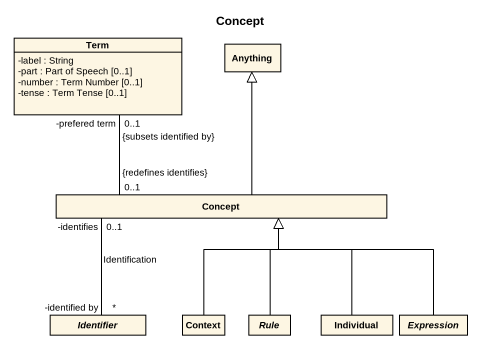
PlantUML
@startuml
title Concept
hide circle
hide empty members
skinparam classAttributeIconSize 0
class Term {
  -label : String
  -part : Part of Speech [0..1]
  -number : Term Number [0..1]
  -tense : Term Tense [0..1]
}
class Anything
class Concept
abstract class Identifier
class Context
abstract class Rule
class Individual
abstract class Expression
Concept "0..1\n{redefines identifies}" -up- "-prefered term\n0..1\n{subsets identified by}" Term
Concept -up-|> Anything
Identifier "-identified by\n*" -up- "-identifies\n0..1" Concept : Identification
Context -up-|> Concept
Rule -up-|> Concept
Individual -up-|> Concept
Expression -left-|> Concept
@enduml
